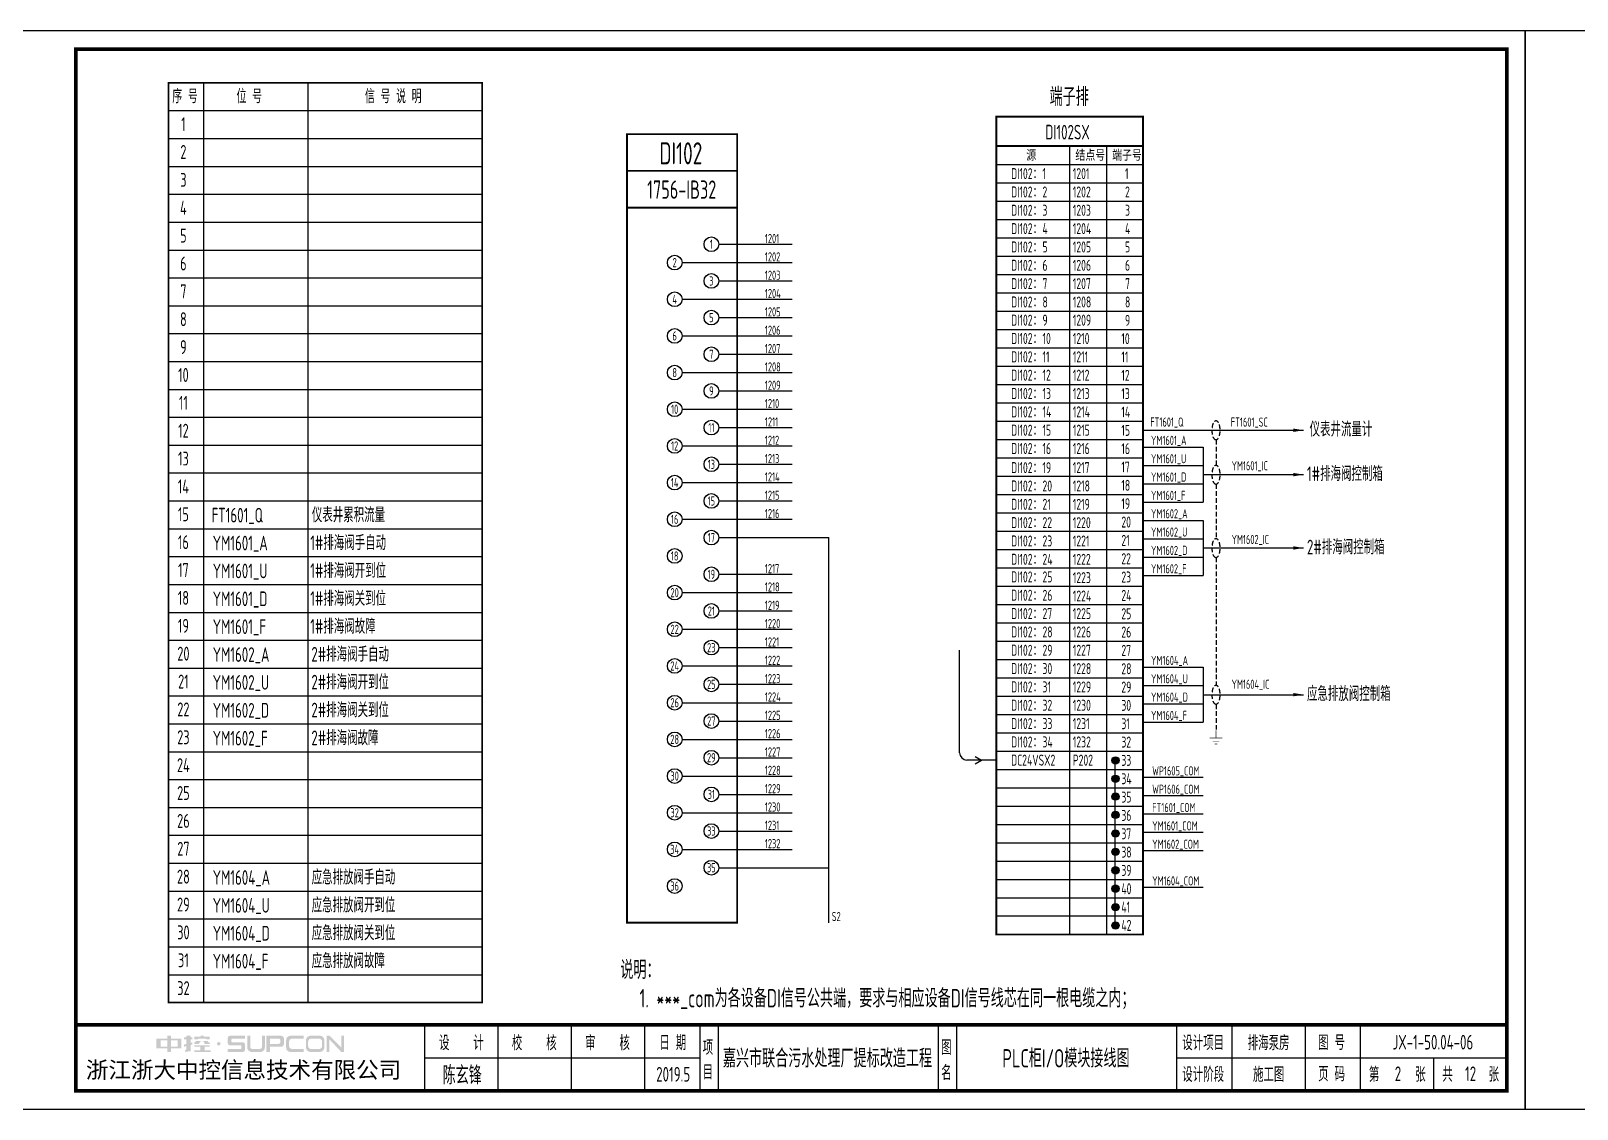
# Model space of a CAD drawing. Header units: millimetres. Extents: x 30557 to 235556, y -116603 to -73383.
# Drawn here: x 175511 to 179725, y -79651 to -76711 of the extents above; entities that cross this region are included whole.
import ezdxf
from ezdxf.enums import TextEntityAlignment as Align

# ---------------------------------------------------------------- set-up
doc = ezdxf.new("R2010")
doc.units = ezdxf.units.MM
doc.linetypes.add('DASHED2', pattern=[0.375, 0.25, -0.125])
doc.layers.add('1', color=3, linetype='Continuous')
doc.layers.add('符号层', color=3, linetype='Continuous')
doc.layers.add('_Drawing', color=7, linetype='Continuous', lineweight=25)
doc.styles.add('supcon', font='sceie.shx', dxfattribs={"width": 0.75, "height": 40, "bigfont": 'sceic.shx'})
doc.styles.add('Title', font='', dxfattribs={"height": 45})
doc.styles.get('Title').set_extended_font_data('SimHei')

# ---------------------------------------------------------------- blocks, each defined once
blk = doc.blocks.new('中控·SUPCON')
at = {"linetype": 'Continuous'}
h = blk.add_hatch(color=2, dxfattribs=at)
h.dxf.hatch_style = 1
h.paths.add_polyline_path([(34, 33), (20, 33), (20, 37), (15, 37), (15, 36), (15, 33), (0, 33), (0, 20), (13, 20), (15, 20), (15, 15), (20, 15), (20, 20), (22, 20), (34, 20)])
h.paths.add_polyline_path([(20, 30), (20, 31), (29, 31), (29, 22), (20, 22)], flags=16)
h.paths.add_polyline_path([(15, 30), (15, 22), (6, 22), (6, 31), (15, 31)], flags=16)
h.paths.add_polyline_path([(47, 32), (49, 32), (49, 35), (47, 35), (47, 37), (41, 37), (41, 35), (38, 35), (38, 32), (41, 32), (41, 25.8), (38, 25), (38, 22), (41, 22.8), (41, 18.3), (39, 17), (39, 15), (47, 16), (47, 24.5), (49, 25), (49, 28), (47, 27.5)])
h.paths.add_polyline_path([(61, 30), (55, 30), (52, 28), (52, 26), (58, 26)])
h.paths.add_polyline_path([(73, 28), (71, 28), (70, 30), (64, 30), (66, 26), (73, 26)])
h.paths.add_polyline_path([(73, 36), (64.6, 36), (64.6, 37), (60.4, 37), (60.4, 36), (52, 36), (52, 32), (56.8, 32), (56.8, 33.1), (68.2, 33.1), (68.2, 32), (73, 32)])
h.paths.add_polyline_path([(66, 22), (73, 22), (73, 24), (52, 24), (52, 22), (60, 22), (60, 17), (52, 17), (52, 15), (74, 15), (74, 17), (66, 17)])
h.paths.add_polyline_path([(82.7, 26.1, 1), (87.6, 26.1, 1)])
h.paths.add_polyline_path([(118, 28), (103.5, 28, -0.414214), (102.5, 29), (102.5, 32, -0.414214), (103.5, 33), (121, 33), (121, 37), (100.5, 37, 0.414214), (97.5, 34), (97.5, 27, 0.414214), (100.5, 24), (115, 24, -0.414214), (116, 23), (116, 20, -0.414214), (115, 19), (97.5, 19), (97.5, 15), (118, 15, 0.414214), (121, 18), (121, 25, 0.414214)])
h.paths.add_polyline_path([(128, 37), (124, 37), (124, 36), (124, 21, 0.414214), (130, 15), (142, 15, 0.414214), (148, 21), (148, 37), (144, 37), (144, 22, -0.414214), (141, 19), (131, 19, -0.414214), (128, 22)])
h.paths.add_polyline_path([(174, 26), (174, 33, 0.414214), (170, 37), (150, 37), (150, 36), (150, 15), (155, 15), (155, 22), (170, 22, 0.414214)])
h.paths.add_polyline_path([(167, 26), (155, 26), (155, 33), (167, 33, -0.414214), (169, 31), (169, 28, -0.414214)], flags=16)
h.paths.add_polyline_path([(201, 19), (185, 19, -0.414214), (181, 23), (181, 29, -0.414214), (185, 33), (201, 33), (201, 37), (183, 37, 0.414214), (177, 31), (177, 21, 0.414214), (183, 15), (201, 15)])
h.paths.add_polyline_path([(229, 21), (229, 31, 0.414214), (223, 37), (210, 37, 0.414214), (204, 31), (204, 21, 0.414214), (210, 15), (223, 15, 0.414214)])
h.paths.add_polyline_path([(207, 23), (207, 29, -0.414214), (211, 33), (222, 33, -0.414214), (226, 29), (226, 23, -0.414214), (222, 19), (211, 19, -0.414214)], flags=16)
h.paths.add_polyline_path([(236, 32.1), (252, 15), (256, 15), (256, 37), (252, 37), (252, 21), (236, 37), (232, 37), (232, 36), (232, 15), (236, 15)])
h = blk.add_hatch(color=2, dxfattribs=at)
h.dxf.hatch_style = 1
h.paths.add_polyline_path([(34, 33), (20, 33), (20, 37), (15, 37), (15, 36), (15, 33), (0, 33), (0, 20), (13, 20), (15, 20), (15, 15), (20, 15), (20, 20), (22, 20), (34, 20)])
h.paths.add_polyline_path([(20, 30), (20, 31), (29, 31), (29, 22), (20, 22)], flags=16)
h.paths.add_polyline_path([(15, 30), (15, 22), (6, 22), (6, 31), (15, 31)], flags=16)
h.paths.add_polyline_path([(47, 32), (49, 32), (49, 35), (47, 35), (47, 37), (41, 37), (41, 35), (38, 35), (38, 32), (41, 32), (41, 25.8), (38, 25), (38, 22), (41, 22.8), (41, 18.3), (39, 17), (39, 15), (47, 16), (47, 24.5), (49, 25), (49, 28), (47, 27.5)])
h.paths.add_polyline_path([(61, 30), (55, 30), (52, 28), (52, 26), (58, 26)])
h.paths.add_polyline_path([(73, 28), (71, 28), (70, 30), (64, 30), (66, 26), (73, 26)])
h.paths.add_polyline_path([(73, 36), (64.6, 36), (64.6, 37), (60.4, 37), (60.4, 36), (52, 36), (52, 32), (56.8, 32), (56.8, 33.1), (68.2, 33.1), (68.2, 32), (73, 32)])
h.paths.add_polyline_path([(66, 22), (73, 22), (73, 24), (52, 24), (52, 22), (60, 22), (60, 17), (52, 17), (52, 15), (74, 15), (74, 17), (66, 17)])
h.paths.add_polyline_path([(82.7, 26.1, 1), (87.6, 26.1, 1)])
h.paths.add_polyline_path([(118, 28), (103.5, 28, -0.414214), (102.5, 29), (102.5, 32, -0.414214), (103.5, 33), (121, 33), (121, 37), (100.5, 37, 0.414214), (97.5, 34), (97.5, 27, 0.414214), (100.5, 24), (115, 24, -0.414214), (116, 23), (116, 20, -0.414214), (115, 19), (97.5, 19), (97.5, 15), (118, 15, 0.414214), (121, 18), (121, 25, 0.414214)])
h.paths.add_polyline_path([(128, 37), (124, 37), (124, 36), (124, 21, 0.414214), (130, 15), (142, 15, 0.414214), (148, 21), (148, 37), (144, 37), (144, 22, -0.414214), (141, 19), (131, 19, -0.414214), (128, 22)])
h.paths.add_polyline_path([(174, 26), (174, 33, 0.414214), (170, 37), (150, 37), (150, 36), (150, 15), (155, 15), (155, 22), (170, 22, 0.414214)])
h.paths.add_polyline_path([(167, 26), (155, 26), (155, 33), (167, 33, -0.414214), (169, 31), (169, 28, -0.414214)], flags=16)
h.paths.add_polyline_path([(201, 19), (185, 19, -0.414214), (181, 23), (181, 29, -0.414214), (185, 33), (201, 33), (201, 37), (183, 37, 0.414214), (177, 31), (177, 21, 0.414214), (183, 15), (201, 15)])
h.paths.add_polyline_path([(229, 21), (229, 31, 0.414214), (223, 37), (210, 37, 0.414214), (204, 31), (204, 21, 0.414214), (210, 15), (223, 15, 0.414214)])
h.paths.add_polyline_path([(207, 23), (207, 29, -0.414214), (211, 33), (222, 33, -0.414214), (226, 29), (226, 23, -0.414214), (222, 19), (211, 19, -0.414214)], flags=16)
h.paths.add_polyline_path([(236, 32.1), (252, 15), (256, 15), (256, 37), (252, 37), (252, 21), (236, 37), (232, 37), (232, 36), (232, 15), (236, 15)])
h = blk.add_hatch(color=2, dxfattribs=at)
h.dxf.hatch_style = 1
h.paths.add_polyline_path([(34, 33), (20, 33), (20, 37), (15, 37), (15, 36), (15, 33), (0, 33), (0, 20), (13, 20), (15, 20), (15, 15), (20, 15), (20, 20), (22, 20), (34, 20)])
h.paths.add_polyline_path([(20, 30), (20, 31), (29, 31), (29, 22), (20, 22)], flags=16)
h.paths.add_polyline_path([(15, 30), (15, 22), (6, 22), (6, 31), (15, 31)], flags=16)
h.paths.add_polyline_path([(47, 32), (49, 32), (49, 35), (47, 35), (47, 37), (41, 37), (41, 35), (38, 35), (38, 32), (41, 32), (41, 25.8), (38, 25), (38, 22), (41, 22.8), (41, 18.3), (39, 17), (39, 15), (47, 16), (47, 24.5), (49, 25), (49, 28), (47, 27.5)])
h.paths.add_polyline_path([(61, 30), (55, 30), (52, 28), (52, 26), (58, 26)])
h.paths.add_polyline_path([(73, 28), (71, 28), (70, 30), (64, 30), (66, 26), (73, 26)])
h.paths.add_polyline_path([(73, 36), (64.6, 36), (64.6, 37), (60.4, 37), (60.4, 36), (52, 36), (52, 32), (56.8, 32), (56.8, 33.1), (68.2, 33.1), (68.2, 32), (73, 32)])
h.paths.add_polyline_path([(66, 22), (73, 22), (73, 24), (52, 24), (52, 22), (60, 22), (60, 17), (52, 17), (52, 15), (74, 15), (74, 17), (66, 17)])
h.paths.add_polyline_path([(82.7, 26.1, 1), (87.6, 26.1, 1)])
h.paths.add_polyline_path([(118, 28), (103.5, 28, -0.414214), (102.5, 29), (102.5, 32, -0.414214), (103.5, 33), (121, 33), (121, 37), (100.5, 37, 0.414214), (97.5, 34), (97.5, 27, 0.414214), (100.5, 24), (115, 24, -0.414214), (116, 23), (116, 20, -0.414214), (115, 19), (97.5, 19), (97.5, 15), (118, 15, 0.414214), (121, 18), (121, 25, 0.414214)])
h.paths.add_polyline_path([(128, 37), (124, 37), (124, 36), (124, 21, 0.414214), (130, 15), (142, 15, 0.414214), (148, 21), (148, 37), (144, 37), (144, 22, -0.414214), (141, 19), (131, 19, -0.414214), (128, 22)])
h.paths.add_polyline_path([(174, 26), (174, 33, 0.414214), (170, 37), (150, 37), (150, 36), (150, 15), (155, 15), (155, 22), (170, 22, 0.414214)])
h.paths.add_polyline_path([(167, 26), (155, 26), (155, 33), (167, 33, -0.414214), (169, 31), (169, 28, -0.414214)], flags=16)
h.paths.add_polyline_path([(201, 19), (185, 19, -0.414214), (181, 23), (181, 29, -0.414214), (185, 33), (201, 33), (201, 37), (183, 37, 0.414214), (177, 31), (177, 21, 0.414214), (183, 15), (201, 15)])
h.paths.add_polyline_path([(229, 21), (229, 31, 0.414214), (223, 37), (210, 37, 0.414214), (204, 31), (204, 21, 0.414214), (210, 15), (223, 15, 0.414214)])
h.paths.add_polyline_path([(207, 23), (207, 29, -0.414214), (211, 33), (222, 33, -0.414214), (226, 29), (226, 23, -0.414214), (222, 19), (211, 19, -0.414214)], flags=16)
h.paths.add_polyline_path([(236, 32.1), (252, 15), (256, 15), (256, 37), (252, 37), (252, 21), (236, 37), (232, 37), (232, 36), (232, 15), (236, 15)])
h = blk.add_hatch(color=2, dxfattribs=at)
h.dxf.hatch_style = 1
h.paths.add_polyline_path([(34, 33), (20, 33), (20, 37), (15, 37), (15, 36), (15, 33), (0, 33), (0, 20), (13, 20), (15, 20), (15, 15), (20, 15), (20, 20), (22, 20), (34, 20)])
h.paths.add_polyline_path([(20, 30), (20, 31), (29, 31), (29, 22), (20, 22)], flags=16)
h.paths.add_polyline_path([(15, 30), (15, 22), (6, 22), (6, 31), (15, 31)], flags=16)
h.paths.add_polyline_path([(47, 32), (49, 32), (49, 35), (47, 35), (47, 37), (41, 37), (41, 35), (38, 35), (38, 32), (41, 32), (41, 25.8), (38, 25), (38, 22), (41, 22.8), (41, 18.3), (39, 17), (39, 15), (47, 16), (47, 24.5), (49, 25), (49, 28), (47, 27.5)])
h.paths.add_polyline_path([(61, 30), (55, 30), (52, 28), (52, 26), (58, 26)])
h.paths.add_polyline_path([(73, 28), (71, 28), (70, 30), (64, 30), (66, 26), (73, 26)])
h.paths.add_polyline_path([(73, 36), (64.6, 36), (64.6, 37), (60.4, 37), (60.4, 36), (52, 36), (52, 32), (56.8, 32), (56.8, 33.1), (68.2, 33.1), (68.2, 32), (73, 32)])
h.paths.add_polyline_path([(66, 22), (73, 22), (73, 24), (52, 24), (52, 22), (60, 22), (60, 17), (52, 17), (52, 15), (74, 15), (74, 17), (66, 17)])
h.paths.add_polyline_path([(82.7, 26.1, 1), (87.6, 26.1, 1)])
h.paths.add_polyline_path([(118, 28), (103.5, 28, -0.414214), (102.5, 29), (102.5, 32, -0.414214), (103.5, 33), (121, 33), (121, 37), (100.5, 37, 0.414214), (97.5, 34), (97.5, 27, 0.414214), (100.5, 24), (115, 24, -0.414214), (116, 23), (116, 20, -0.414214), (115, 19), (97.5, 19), (97.5, 15), (118, 15, 0.414214), (121, 18), (121, 25, 0.414214)])
h.paths.add_polyline_path([(128, 37), (124, 37), (124, 36), (124, 21, 0.414214), (130, 15), (142, 15, 0.414214), (148, 21), (148, 37), (144, 37), (144, 22, -0.414214), (141, 19), (131, 19, -0.414214), (128, 22)])
h.paths.add_polyline_path([(174, 26), (174, 33, 0.414214), (170, 37), (150, 37), (150, 36), (150, 15), (155, 15), (155, 22), (170, 22, 0.414214)])
h.paths.add_polyline_path([(167, 26), (155, 26), (155, 33), (167, 33, -0.414214), (169, 31), (169, 28, -0.414214)], flags=16)
h.paths.add_polyline_path([(201, 19), (185, 19, -0.414214), (181, 23), (181, 29, -0.414214), (185, 33), (201, 33), (201, 37), (183, 37, 0.414214), (177, 31), (177, 21, 0.414214), (183, 15), (201, 15)])
h.paths.add_polyline_path([(229, 21), (229, 31, 0.414214), (223, 37), (210, 37, 0.414214), (204, 31), (204, 21, 0.414214), (210, 15), (223, 15, 0.414214)])
h.paths.add_polyline_path([(207, 23), (207, 29, -0.414214), (211, 33), (222, 33, -0.414214), (226, 29), (226, 23, -0.414214), (222, 19), (211, 19, -0.414214)], flags=16)
h.paths.add_polyline_path([(236, 32.1), (252, 15), (256, 15), (256, 37), (252, 37), (252, 21), (236, 37), (232, 37), (232, 36), (232, 15), (236, 15)])
h = blk.add_hatch(color=2, dxfattribs=at)
h.dxf.hatch_style = 1
h.paths.add_polyline_path([(34, 33), (20, 33), (20, 37), (15, 37), (15, 36), (15, 33), (0, 33), (0, 20), (13, 20), (15, 20), (15, 15), (20, 15), (20, 20), (22, 20), (34, 20)])
h.paths.add_polyline_path([(20, 30), (20, 31), (29, 31), (29, 22), (20, 22)], flags=16)
h.paths.add_polyline_path([(15, 30), (15, 22), (6, 22), (6, 31), (15, 31)], flags=16)
h.paths.add_polyline_path([(47, 32), (49, 32), (49, 35), (47, 35), (47, 37), (41, 37), (41, 35), (38, 35), (38, 32), (41, 32), (41, 25.8), (38, 25), (38, 22), (41, 22.8), (41, 18.3), (39, 17), (39, 15), (47, 16), (47, 24.5), (49, 25), (49, 28), (47, 27.5)])
h.paths.add_polyline_path([(61, 30), (55, 30), (52, 28), (52, 26), (58, 26)])
h.paths.add_polyline_path([(73, 28), (71, 28), (70, 30), (64, 30), (66, 26), (73, 26)])
h.paths.add_polyline_path([(73, 36), (64.6, 36), (64.6, 37), (60.4, 37), (60.4, 36), (52, 36), (52, 32), (56.8, 32), (56.8, 33.1), (68.2, 33.1), (68.2, 32), (73, 32)])
h.paths.add_polyline_path([(66, 22), (73, 22), (73, 24), (52, 24), (52, 22), (60, 22), (60, 17), (52, 17), (52, 15), (74, 15), (74, 17), (66, 17)])
h.paths.add_polyline_path([(82.7, 26.1, 1), (87.6, 26.1, 1)])
h.paths.add_polyline_path([(118, 28), (103.5, 28, -0.414214), (102.5, 29), (102.5, 32, -0.414214), (103.5, 33), (121, 33), (121, 37), (100.5, 37, 0.414214), (97.5, 34), (97.5, 27, 0.414214), (100.5, 24), (115, 24, -0.414214), (116, 23), (116, 20, -0.414214), (115, 19), (97.5, 19), (97.5, 15), (118, 15, 0.414214), (121, 18), (121, 25, 0.414214)])
h.paths.add_polyline_path([(128, 37), (124, 37), (124, 36), (124, 21, 0.414214), (130, 15), (142, 15, 0.414214), (148, 21), (148, 37), (144, 37), (144, 22, -0.414214), (141, 19), (131, 19, -0.414214), (128, 22)])
h.paths.add_polyline_path([(174, 26), (174, 33, 0.414214), (170, 37), (150, 37), (150, 36), (150, 15), (155, 15), (155, 22), (170, 22, 0.414214)])
h.paths.add_polyline_path([(167, 26), (155, 26), (155, 33), (167, 33, -0.414214), (169, 31), (169, 28, -0.414214)], flags=16)
h.paths.add_polyline_path([(201, 19), (185, 19, -0.414214), (181, 23), (181, 29, -0.414214), (185, 33), (201, 33), (201, 37), (183, 37, 0.414214), (177, 31), (177, 21, 0.414214), (183, 15), (201, 15)])
h.paths.add_polyline_path([(229, 21), (229, 31, 0.414214), (223, 37), (210, 37, 0.414214), (204, 31), (204, 21, 0.414214), (210, 15), (223, 15, 0.414214)])
h.paths.add_polyline_path([(207, 23), (207, 29, -0.414214), (211, 33), (222, 33, -0.414214), (226, 29), (226, 23, -0.414214), (222, 19), (211, 19, -0.414214)], flags=16)
h.paths.add_polyline_path([(236, 32.1), (252, 15), (256, 15), (256, 37), (252, 37), (252, 21), (236, 37), (232, 37), (232, 36), (232, 15), (236, 15)])
h = blk.add_hatch(color=2, dxfattribs=at)
h.dxf.hatch_style = 1
h.paths.add_polyline_path([(34, 33), (20, 33), (20, 37), (15, 37), (15, 36), (15, 33), (0, 33), (0, 20), (13, 20), (15, 20), (15, 15), (20, 15), (20, 20), (22, 20), (34, 20)])
h.paths.add_polyline_path([(20, 30), (20, 31), (29, 31), (29, 22), (20, 22)], flags=16)
h.paths.add_polyline_path([(15, 30), (15, 22), (6, 22), (6, 31), (15, 31)], flags=16)
h.paths.add_polyline_path([(47, 32), (49, 32), (49, 35), (47, 35), (47, 37), (41, 37), (41, 35), (38, 35), (38, 32), (41, 32), (41, 25.8), (38, 25), (38, 22), (41, 22.8), (41, 18.3), (39, 17), (39, 15), (47, 16), (47, 24.5), (49, 25), (49, 28), (47, 27.5)])
h.paths.add_polyline_path([(61, 30), (55, 30), (52, 28), (52, 26), (58, 26)])
h.paths.add_polyline_path([(73, 28), (71, 28), (70, 30), (64, 30), (66, 26), (73, 26)])
h.paths.add_polyline_path([(73, 36), (64.6, 36), (64.6, 37), (60.4, 37), (60.4, 36), (52, 36), (52, 32), (56.8, 32), (56.8, 33.1), (68.2, 33.1), (68.2, 32), (73, 32)])
h.paths.add_polyline_path([(66, 22), (73, 22), (73, 24), (52, 24), (52, 22), (60, 22), (60, 17), (52, 17), (52, 15), (74, 15), (74, 17), (66, 17)])
h.paths.add_polyline_path([(82.7, 26.1, 1), (87.6, 26.1, 1)])
h.paths.add_polyline_path([(118, 28), (103.5, 28, -0.414214), (102.5, 29), (102.5, 32, -0.414214), (103.5, 33), (121, 33), (121, 37), (100.5, 37, 0.414214), (97.5, 34), (97.5, 27, 0.414214), (100.5, 24), (115, 24, -0.414214), (116, 23), (116, 20, -0.414214), (115, 19), (97.5, 19), (97.5, 15), (118, 15, 0.414214), (121, 18), (121, 25, 0.414214)])
h.paths.add_polyline_path([(128, 37), (124, 37), (124, 36), (124, 21, 0.414214), (130, 15), (142, 15, 0.414214), (148, 21), (148, 37), (144, 37), (144, 22, -0.414214), (141, 19), (131, 19, -0.414214), (128, 22)])
h.paths.add_polyline_path([(174, 26), (174, 33, 0.414214), (170, 37), (150, 37), (150, 36), (150, 15), (155, 15), (155, 22), (170, 22, 0.414214)])
h.paths.add_polyline_path([(167, 26), (155, 26), (155, 33), (167, 33, -0.414214), (169, 31), (169, 28, -0.414214)], flags=16)
h.paths.add_polyline_path([(201, 19), (185, 19, -0.414214), (181, 23), (181, 29, -0.414214), (185, 33), (201, 33), (201, 37), (183, 37, 0.414214), (177, 31), (177, 21, 0.414214), (183, 15), (201, 15)])
h.paths.add_polyline_path([(229, 21), (229, 31, 0.414214), (223, 37), (210, 37, 0.414214), (204, 31), (204, 21, 0.414214), (210, 15), (223, 15, 0.414214)])
h.paths.add_polyline_path([(207, 23), (207, 29, -0.414214), (211, 33), (222, 33, -0.414214), (226, 29), (226, 23, -0.414214), (222, 19), (211, 19, -0.414214)], flags=16)
h.paths.add_polyline_path([(236, 32.1), (252, 15), (256, 15), (256, 37), (252, 37), (252, 21), (236, 37), (232, 37), (232, 36), (232, 15), (236, 15)])
blk = doc.blocks.new('supcon图框')
at = {"linetype": 'Continuous'}
for p, q in [((6145.7, 4361.7), (1987.7, 4361.7)), ((1987.7, 4361.7), (1987.7, 1421.7)), ((6145.7, 1421.7), (6145.7, 4361.7)), ((1987.7, 1421.7), (6145.7, 1421.7))]:
    blk.add_line(p, q, dxfattribs=at)
for p, q in [((3145.7, 1651.7), (3145.7, 1471.7)), ((3345.7, 1651.7), (3345.7, 1471.7)), ((3545.7, 1651.7), (3545.7, 1471.7)), ((3745.7, 1651.7), (3745.7, 1471.7)), ((3895.7, 1651.7), (3895.7, 1471.7)), ((3945.7, 1651.7), (3945.7, 1471.7)), ((4545.7, 1651.7), (4545.7, 1471.7)), ((4595.7, 1651.7), (4595.7, 1471.7)), ((5195.7, 1651.7), (5195.7, 1471.7)), ((5345.7, 1651.7), (5345.7, 1471.7)), ((5545.7, 1651.7), (5545.7, 1471.7)), ((5695.7, 1651.7), (5695.7, 1471.7)), ((3145.7, 1561.7), (3895.7, 1561.7)), ((5195.7, 1561.7), (6095.7, 1561.7)), ((5895.7, 1561.7), (5895.7, 1471.7))]:
    blk.add_line(p, q)
at = {"linetype": 'Continuous', "const_width": 10}
blk.add_lwpolyline([(2195.7, 4311.7), (6095.7, 4311.7), (6095.7, 1471.7), (2195.7, 1471.7)], close=True, dxfattribs=at)
blk.add_lwpolyline([(2195.7, 1651.7), (6095.7, 1651.7)], dxfattribs=at)
at = {"linetype": 'Continuous', "xscale": 2, "yscale": 2, "zscale": 2}
blk.add_blockref('中控·SUPCON', (2414.6, 1547.7), dxfattribs=at)
at = {"style": 'supcon', "width": 0.75}
for s, p in [('设    计', (3246.2, 1604.2)), ('校    核', (3444.8, 1604.2)), ('审    核', (3644.5, 1604.2)), ('日 期', (3822.5, 1604.2)), ('项', (3918.2, 1590.7)), ('图', (4568.2, 1590.7)), ('设计项目', (5268, 1604.2)), ('图 号', (5618, 1604.2)), ('目', (3918.2, 1522.9)), ('名', (4568.2, 1522.9)), ('设计阶段', (5268, 1518.1)), ('施工图', (5446.5, 1518.1)), ('页 码', (5618, 1518.1)), ('第      张', (5797, 1518.1)), ('共      张', (5997, 1518.1))]:
    blk.add_text(s, height=40, dxfattribs=at).set_placement(p, align=Align.MIDDLE)
at = {"style": 'Title'}
blk.add_text('浙江浙大中控信息技术有限公司', height=45, dxfattribs=at).set_placement((2222.8, 1506.2))
blk = doc.blocks.new('DI端子_42')
at = {"lineweight": -3}
h = blk.add_hatch(color=256, dxfattribs=at)
h.dxf.hatch_style = 1
h.paths.add_polyline_path([(10680.5, 453.6, 1), (10660.5, 453.6, 1)])
h = blk.add_hatch(color=256, dxfattribs=at)
h.dxf.hatch_style = 1
h.paths.add_polyline_path([(10680.5, 403.6, 1), (10660.5, 403.6, 1)])
h = blk.add_hatch(color=256, dxfattribs=at)
h.dxf.hatch_style = 1
h.paths.add_polyline_path([(10680.5, 354.9, 1), (10660.5, 354.9, 1)])
h = blk.add_hatch(color=256, dxfattribs=at)
h.dxf.hatch_style = 1
h.paths.add_polyline_path([(10680.5, 304.9, 1), (10660.5, 304.9, 1)])
h = blk.add_hatch(color=256, dxfattribs=at)
h.dxf.hatch_style = 1
h.paths.add_polyline_path([(10680.5, 254.2, 1), (10660.5, 254.2, 1)])
h = blk.add_hatch(color=256, dxfattribs=at)
h.dxf.hatch_style = 1
h.paths.add_polyline_path([(10680.5, 204.2, 1), (10660.5, 204.2, 1)])
h = blk.add_hatch(color=256, dxfattribs=at)
h.dxf.hatch_style = 1
h.paths.add_polyline_path([(10680.5, 153.8, 1), (10660.5, 153.8, 1)])
h = blk.add_hatch(color=256, dxfattribs=at)
h.dxf.hatch_style = 1
h.paths.add_polyline_path([(10680.5, 103.8, 1), (10660.5, 103.8, 1)])
h = blk.add_hatch(color=256, dxfattribs=at)
h.dxf.hatch_style = 1
h.paths.add_polyline_path([(10680.5, 53.5, 1), (10660.5, 53.5, 1)])
h = blk.add_hatch(color=256, dxfattribs=at)
h.dxf.hatch_style = 1
h.paths.add_polyline_path([(10680.5, 3.5, 1), (10660.5, 3.5, 1)])
for p, q in [((10345.5, 2208.8), (10345.5, 78.8)), ((10745.5, 2208.8), (10345.5, 2208.8)), ((10745.5, 78.8), (10745.5, 2208.8)), ((10545.5, 2128.8), (10545.5, 78.8)), ((10645.5, 2128.8), (10645.5, 78.8)), ((10345.5, 2078.8), (10745.5, 2078.8)), ((10345.5, 2028.8), (10745.5, 2028.8)), ((10345.5, 1978.8), (10745.5, 1978.8)), ((10345.5, 1928.8), (10745.5, 1928.8)), ((10345.5, 1878.8), (10745.5, 1878.8)), ((10345.5, 1828.8), (10745.5, 1828.8)), ((10345.5, 1778.8), (10745.5, 1778.8)), ((10345.5, 1728.8), (10745.5, 1728.8)), ((10345.5, 1678.8), (10745.5, 1678.8)), ((10345.5, 1628.8), (10745.5, 1628.8)), ((10345.5, 1578.8), (10745.5, 1578.8)), ((10345.5, 1528.8), (10745.5, 1528.8)), ((10345.5, 1478.8), (10745.5, 1478.8)), ((10345.5, 1428.8), (10745.5, 1428.8)), ((10345.5, 1378.8), (10745.5, 1378.8)), ((10345.5, 1328.8), (10745.5, 1328.8)), ((10345.5, 1278.8), (10745.5, 1278.8)), ((10345.5, 1228.8), (10745.5, 1228.8)), ((10345.5, 1178.8), (10745.5, 1178.8)), ((10345.5, 1128.8), (10745.5, 1128.8)), ((10345.5, 1078.8), (10745.5, 1078.8)), ((10345.5, 1028.8), (10745.5, 1028.8)), ((10345.5, 978.8), (10745.5, 978.8)), ((10345.5, 928.8), (10745.5, 928.8)), ((10345.5, 878.8), (10745.5, 878.8)), ((10345.5, 828.8), (10745.5, 828.8)), ((10345.5, 778.8), (10745.5, 778.8)), ((10345.5, 728.8), (10745.5, 728.8)), ((10345.5, 678.8), (10745.5, 678.8)), ((10345.5, 628.8), (10745.5, 628.8)), ((10345.5, 578.8), (10745.5, 578.8)), ((10345.5, 528.8), (10745.5, 528.8)), ((10345.5, 478.8), (10745.5, 478.8)), ((10345.5, 428.8), (10745.5, 428.8)), ((10345.5, 378.8), (10745.5, 378.8)), ((10345.5, 328.8), (10745.5, 328.8)), ((10345.5, 278.8), (10745.5, 278.8)), ((10345.5, 228.8), (10745.5, 228.8)), ((10345.5, 178.8), (10745.5, 178.8)), ((10345.5, 128.8), (10745.5, 128.8))]:
    blk.add_line(p, q, dxfattribs=at)
for p, q in [((10345.5, 2208.8), (10745.5, 2208.8)), ((10345.5, -21.2), (10345.5, 2208.8)), ((10745.5, 2208.8), (10745.5, -21.2)), ((10670, 2.9), (10670, 454.3)), ((10345.5, 78.8), (10745.5, 78.8)), ((10345.5, 28.8), (10345.5, 78.8)), ((10545.5, 78.8), (10545.5, -21.2)), ((10645.5, 78.8), (10645.5, -21.2)), ((10745.5, 78.8), (10745.5, 28.8)), ((10745.5, 28.8), (10345.5, 28.8)), ((10345.5, -21.2), (10345.5, 28.8)), ((10745.5, 28.8), (10745.5, -21.2)), ((10745.5, -21.2), (10345.5, -21.2)), ((10745.5, -21.2), (10345.5, -21.2))]:
    blk.add_line(p, q)
at = {"const_width": 5}
blk.add_lwpolyline([(10345.5, 2208.8), (10745.5, 2208.8), (10745.5, -21.2), (10345.5, -21.2), (10345.5, 2208.8)], dxfattribs=at)
at = {"lineweight": -3, "const_width": 5}
blk.add_lwpolyline([(10345.5, 2128.8), (10745.5, 2128.8)], dxfattribs=at)
at = {"lineweight": -3}
for centre in [(10670.5, 453.6), (10670.5, 403.6), (10670.5, 354.9), (10670.5, 304.9), (10670.5, 254.2), (10670.5, 204.2), (10670.5, 153.8), (10670.5, 103.8), (10670.5, 53.5), (10670.5, 3.5)]:
    blk.add_circle(centre, 10, dxfattribs=at)
at = {"color": 7, "style": 'supcon', "width": 0.75}
for s, p in [('源', (10427.3, 2088.6)), ('结点号', (10561.2, 2088.6)), ('端子号', (10661.2, 2088.6)), ('1', (10696.4, 2038.6)), ('2', (10696.4, 1988.6)), ('3', (10696.4, 1938.6)), ('4', (10696.4, 1888.6)), ('5', (10696.4, 1838.6)), ('6', (10696.4, 1788.6)), ('7', (10696.4, 1738.6)), ('8', (10696.4, 1688.6)), ('9', (10696.4, 1638.6)), ('10', (10686.4, 1588.6)), ('11', (10686.4, 1538.6)), ('12', (10686.4, 1488.6)), ('13', (10686.4, 1438.6)), ('14', (10686.4, 1388.6)), ('15', (10686.4, 1338.6)), ('16', (10686.4, 1288.6)), ('17', (10686.4, 1238.6)), ('18', (10686.4, 1188.6)), ('19', (10686.4, 1138.6)), ('20', (10686.4, 1088.6)), ('21', (10686.4, 1038.6)), ('22', (10686.4, 988.6)), ('23', (10686.4, 938.6)), ('24', (10686.4, 888.6)), ('25', (10686.4, 838.6)), ('26', (10686.4, 788.6)), ('27', (10686.4, 738.6)), ('28', (10686.4, 688.6)), ('29', (10686.4, 638.6)), ('30', (10686.4, 588.6)), ('31', (10686.4, 538.6)), ('32', (10686.4, 488.6)), ('33', (10686.4, 438.6)), ('34', (10686.4, 388.6)), ('35', (10686.4, 338.6)), ('36', (10686.4, 288.6)), ('37', (10686.4, 238.6)), ('38', (10686.4, 188.6)), ('39', (10686.4, 138.6)), ('40', (10686.4, 88.6)), ('41', (10686.4, 38.6)), ('42', (10686.4, -11.2))]:
    blk.add_text(s, height=30, dxfattribs=at).set_placement(p)
blk = doc.blocks.new('1756-IB32')
at = {"linetype": 'Continuous'}
for p, q in [((13409.3, 32239.5), (13609.3, 32239.5)), ((13309.3, 32189.5), (13609.3, 32189.5)), ((13409.3, 32139.5), (13609.3, 32139.5)), ((13309.3, 32089.5), (13609.3, 32089.5)), ((13409.3, 32039.5), (13609.3, 32039.5)), ((13309.3, 31989.5), (13609.3, 31989.5)), ((13409.3, 31939.5), (13609.3, 31939.5)), ((13309.3, 31889.5), (13609.3, 31889.5)), ((13409.3, 31839.5), (13609.3, 31839.5)), ((13309.3, 31789.5), (13609.3, 31789.5)), ((13409.3, 31739.5), (13609.3, 31739.5)), ((13309.3, 31689.5), (13609.3, 31689.5)), ((13409.3, 31639.5), (13609.3, 31639.5)), ((13309.3, 31589.5), (13609.3, 31589.5)), ((13409.3, 31539.5), (13609.3, 31539.5)), ((13309.3, 31489.5), (13609.3, 31489.5)), ((13409.3, 31339.5), (13609.3, 31339.5)), ((13309.3, 31289.5), (13609.3, 31289.5)), ((13409.3, 31239.5), (13609.3, 31239.5)), ((13309.3, 31189.5), (13609.3, 31189.5)), ((13409.3, 31139.5), (13609.3, 31139.5)), ((13309.3, 31089.5), (13609.3, 31089.5)), ((13409.3, 31039.5), (13609.3, 31039.5)), ((13309.3, 30989.5), (13609.3, 30989.5)), ((13409.3, 30939.5), (13609.3, 30939.5)), ((13309.3, 30889.5), (13609.3, 30889.5)), ((13409.3, 30839.5), (13609.3, 30839.5)), ((13309.3, 30789.5), (13609.3, 30789.5)), ((13409.3, 30739.5), (13609.3, 30739.5)), ((13309.3, 30689.5), (13609.3, 30689.5)), ((13409.3, 30639.5), (13609.3, 30639.5)), ((13309.3, 30589.5), (13609.3, 30589.5))]:
    blk.add_line(p, q, dxfattribs=at)
at = {"color": 5, "linetype": 'Continuous'}
for p, q in [((13409.3, 31439.5), (13709.3, 31439.5)), ((13709.3, 30389.5), (13709.3, 31439.5)), ((13409.3, 30539.5), (13709.3, 30539.5))]:
    blk.add_line(p, q, dxfattribs=at)
at = {"linetype": 'Continuous', "const_width": 5}
blk.add_lwpolyline([(13159.3, 32539.5), (13459.3, 32539.5), (13459.3, 30389.5), (13159.3, 30389.5)], close=True, dxfattribs=at)
for points in [[(13159.3, 32439.5), (13459.3, 32439.5)], [(13159.3, 32339.5), (13459.3, 32339.5)]]:
    blk.add_lwpolyline(points, dxfattribs=at)
at = {"lineweight": -3}
for centre in [(13389.3, 32239.5), (13289.3, 32189.5), (13389.3, 32139.5), (13289.3, 32089.5), (13389.3, 32039.5), (13289.3, 31989.5), (13389.3, 31939.5), (13289.3, 31889.5), (13389.3, 31839.5), (13289.3, 31789.5), (13389.3, 31739.5), (13289.3, 31689.5), (13389.3, 31639.5), (13289.3, 31589.5), (13389.3, 31539.5), (13289.3, 31489.5), (13389.3, 31439.5), (13289.3, 31389.5), (13389.3, 31339.5), (13289.3, 31289.5), (13389.3, 31239.5), (13289.3, 31189.5), (13389.3, 31139.5), (13289.3, 31089.5), (13389.3, 31039.5), (13289.3, 30989.5), (13389.3, 30939.5), (13289.3, 30889.5), (13389.3, 30839.5), (13289.3, 30789.5), (13389.3, 30739.5), (13289.3, 30689.5), (13389.3, 30639.5), (13289.3, 30589.5), (13389.3, 30539.5), (13289.3, 30489.5)]:
    blk.add_circle(centre, 20, dxfattribs=at)
at = {"color": 7, "style": 'supcon', "width": 0.75}
blk.add_text('1756-IB32', height=50, dxfattribs=at).set_placement((13308.4, 32388.6), align=Align.MIDDLE)
at = {"style": 'supcon', "width": 0.75}
for s, p in [('1', (13389.1, 32239.5)), ('2', (13289.1, 32189.5)), ('3', (13389.1, 32139.5)), ('4', (13289.1, 32089.5)), ('5', (13389.1, 32039.5)), ('6', (13289.1, 31989.5)), ('7', (13389.1, 31939.5)), ('8', (13289.1, 31889.5)), ('9', (13389.1, 31839.5)), ('10', (13289.1, 31789.5)), ('11', (13389.1, 31739.5)), ('12', (13289.1, 31689.5)), ('13', (13389.1, 31639.5)), ('14', (13289.1, 31589.5)), ('15', (13389.1, 31539.5)), ('16', (13289.1, 31489.5)), ('17', (13389.1, 31439.5)), ('18', (13289.1, 31389.5)), ('19', (13389.1, 31339.5)), ('20', (13289.1, 31289.5)), ('21', (13389.1, 31239.5)), ('22', (13289.1, 31189.5)), ('23', (13389.1, 31139.5)), ('24', (13289.1, 31089.5)), ('25', (13389.1, 31039.5)), ('26', (13289.1, 30989.5)), ('27', (13389.1, 30939.5)), ('28', (13289.1, 30889.5)), ('29', (13389.1, 30839.5)), ('30', (13289.1, 30789.5)), ('31', (13389.1, 30739.5)), ('32', (13289.1, 30689.5)), ('33', (13389.1, 30639.5)), ('34', (13289.1, 30589.5)), ('35', (13389.1, 30539.5)), ('36', (13289.1, 30489.5))]:
    blk.add_text(s, height=25, dxfattribs=at).set_placement(p, align=Align.MIDDLE)

msp = doc.modelspace()

# ---------------------------------------------------------------- linework, layer by layer
at = {"lineweight": -3}
for p, q in [((175980.6, -76852.3), (175980.6, -77612.3)), ((176265.6, -76852.3), (176265.6, -77612.3)), ((175885.6, -76928.3), (176740.6, -76928.3)), ((175885.6, -77004.3), (176740.6, -77004.3)), ((175885.6, -77080.3), (176740.6, -77080.3)), ((175885.6, -77156.3), (176740.6, -77156.3)), ((175885.6, -77232.3), (176740.6, -77232.3)), ((175885.6, -77308.3), (176740.6, -77308.3)), ((175885.6, -77384.3), (176740.6, -77384.3)), ((175885.6, -77460.3), (176740.6, -77460.3)), ((175885.6, -77536.3), (176740.6, -77536.3)), ((175885.6, -77612.3), (176740.6, -77612.3)), ((175980.6, -77612.3), (175980.6, -79360.3)), ((176265.6, -77612.3), (176265.6, -79360.3)), ((175885.6, -77688.3), (176740.6, -77688.3)), ((175885.6, -77764.3), (176740.6, -77764.3)), ((175885.6, -77840.3), (176740.6, -77840.3)), ((175885.6, -77916.3), (176740.6, -77916.3)), ((175885.6, -77992.3), (176740.6, -77992.3)), ((175885.6, -78068.3), (176740.6, -78068.3)), ((175885.6, -78144.3), (176740.6, -78144.3)), ((175885.6, -78220.3), (176740.6, -78220.3)), ((175885.6, -78296.3), (176740.6, -78296.3)), ((175885.6, -78372.3), (176740.6, -78372.3)), ((175885.6, -78448.3), (176740.6, -78448.3)), ((175885.6, -78524.3), (176740.6, -78524.3)), ((175885.6, -78600.3), (176740.6, -78600.3)), ((175885.6, -78676.3), (176740.6, -78676.3)), ((175885.6, -78752.3), (176740.6, -78752.3)), ((175885.6, -78828.3), (176740.6, -78828.3)), ((175885.6, -78904.3), (176740.6, -78904.3)), ((175885.6, -78980.3), (176740.6, -78980.3)), ((175885.6, -79056.3), (176740.6, -79056.3)), ((175885.6, -79132.3), (176740.6, -79132.3)), ((175885.6, -79208.3), (176740.6, -79208.3)), ((175885.6, -79284.3), (176740.6, -79284.3)), ((175885.6, -79360.3), (176740.6, -79360.3))]:
    msp.add_line(p, q, dxfattribs=at)
for p, q in [((178541.7, -77799.8), (178705.9, -77799.8)), ((178705.9, -77799.8), (178979.5, -77799.8)), ((178541.7, -77845.8), (178705.9, -77845.8)), ((178705.9, -77845.8), (178705.9, -77995.8)), ((178541.7, -77895.8), (178705.9, -77895.8)), ((178541.7, -77945.8), (178705.9, -77945.8)), ((178705.9, -77920.8), (178979.5, -77920.8)), ((178541.7, -77995.8), (178705.9, -77995.8)), ((178541.7, -78045.8), (178705.9, -78045.8)), ((178705.9, -78045.8), (178705.9, -78195.8)), ((178541.7, -78095.8), (178705.9, -78095.8)), ((178705.9, -78120.8), (178979.5, -78120.8)), ((178541.7, -78145.8), (178705.9, -78145.8)), ((178541.7, -78195.8), (178705.9, -78195.8)), ((178541.7, -78445.8), (178705.9, -78445.8)), ((178705.9, -78445.8), (178705.9, -78595.8)), ((178541.7, -78495.8), (178705.9, -78495.8)), ((178541.7, -78545.8), (178705.9, -78545.8)), ((178705.9, -78520.8), (178979.5, -78520.8)), ((178541.7, -78595.8), (178705.9, -78595.8)), ((178541.7, -78745.8), (178705.9, -78745.8)), ((178541.7, -78795.8), (178705.9, -78795.8)), ((178541.7, -78845.8), (178705.9, -78845.8)), ((178541.7, -78895.8), (178705.9, -78895.8)), ((178541.7, -78945.8), (178705.9, -78945.8)), ((178541.7, -79045.8), (178705.9, -79045.8))]:
    msp.add_line(p, q)
at = {"color": 0, "linetype": 'DASHED2', "ltscale": 50}
for p, q in [((178740.6, -77826.4), (178740.6, -77894.5)), ((178740.6, -77947.4), (178740.6, -78094.5)), ((178740.6, -78147.4), (178740.6, -78494.5)), ((178740.6, -78547.4), (178740.6, -78617.9))]:
    msp.add_line(p, q, dxfattribs=at)
at = {"color": 37, "linetype": 'Continuous'}
for p, q in [((178041.7, -78679.1), (178041.7, -78399.1)), ((178141.7, -78699.1), (178061.7, -78699.1)), ((178084.4, -78689.1), (178101.7, -78699.1)), ((178084.4, -78709.1), (178101.7, -78699.1))]:
    msp.add_line(p, q, dxfattribs=at)
at = {"lineweight": -3, "const_width": 4.75}
msp.add_lwpolyline([(175885.6, -76852.3), (175885.6, -79360.3), (176740.6, -79360.3), (176740.6, -76852.3)], close=True, dxfattribs=at)
for points in [[(178979.5, -77799.8, 0, 9, 0), (178951.8, -77799.8, 9, 9, 0)], [(178979.5, -77920.8, 0, 9, 0), (178951.8, -77920.8, 9, 9, 0)], [(178979.5, -78120.8, 0, 9, 0), (178951.8, -78120.8, 9, 9, 0)], [(178979.5, -78520.8, 0, 9, 0), (178951.8, -78520.8, 9, 9, 0)]]:
    msp.add_lwpolyline(points, format="xyseb")
at = {"color": 37, "linetype": 'Continuous'}
msp.add_arc((178061.7, -78679.1), 20, 180, 270, dxfattribs=at)
at = {"color": 0, "linetype": 'DASHED2', "ltscale": 50}
for centre in [(178740.6, -77799.9), (178740.6, -77921), (178740.6, -78121), (178740.6, -78521)]:
    msp.add_ellipse(centre, major_axis=(0, -26.4), ratio=0.394838, dxfattribs=at)
at = {"layer": '1', "color": 0, "const_width": 1.62}
for points in [[(178740.6, -78617.9), (178740.6, -78639)], [(178723.6, -78639), (178757.6, -78639)], [(178731.6, -78648.5), (178750.1, -78648.5)], [(178737.3, -78655.5), (178744.4, -78655.5)]]:
    msp.add_lwpolyline(points, dxfattribs=at)

# ---------------------------------------------------------------- block references
for name, p in [('supcon图框', (173437.6, -81072.6)), ('supcon图框', (177595.6, -81072.6)), ('DI端子_42', (167796.2, -79153.6))]:
    msp.add_blockref(name, p)
at = {"color": 1}
msp.add_blockref('1756-IB32', (163976, -109532.1), dxfattribs=at)

# ---------------------------------------------------------------- texts
at = {"style": 'supcon', "width": 0.75}
for s, p in [('序 号', (175930.7, -76908)), ('位 号', (176105.8, -76908)), ('信 号 说 明', (176498.1, -76908)), ('1', (175926.2, -76984)), ('2', (175926.2, -77060)), ('3', (175926.2, -77136)), ('4', (175926.2, -77212)), ('5', (175926.2, -77288)), ('6', (175926.2, -77364)), ('7', (175926.2, -77440)), ('8', (175926.2, -77516)), ('9', (175926.2, -77592)), ('10', (175926.2, -77668)), ('11', (175926.2, -77744)), ('12', (175926.2, -77820)), ('13', (175926.2, -77896)), ('14', (175926.2, -77972)), ('15', (175926.2, -78048)), ('16', (175926.2, -78124)), ('17', (175926.2, -78200)), ('18', (175926.2, -78276)), ('19', (175926.2, -78352)), ('20', (175926.2, -78428)), ('21', (175926.2, -78504)), ('22', (175926.2, -78580)), ('23', (175926.2, -78656)), ('24', (175926.2, -78732)), ('25', (175926.2, -78808)), ('26', (175926.2, -78884)), ('27', (175926.2, -78960)), ('28', (175926.2, -79036)), ('29', (175926.2, -79112)), ('30', (175926.2, -79188)), ('31', (175926.2, -79264)), ('32', (175926.2, -79340))]:
    msp.add_text(s, height=38, dxfattribs=at).set_placement(p, align=Align.CENTER)
at = {"color": 3, "style": 'supcon', "width": 0.75}
for s, height, p in [('DI102', 60, (177282, -77044.6)), ('排海泵房', 40, (178884, -79468.3)), ('陈玄锋', 50, (176686.1, -79555.9)), ('2019.5', 40, (177261.1, -79555.9)), ('2', 40, (179236.6, -79554.5)), ('12', 40, (179434.6, -79554.5))]:
    msp.add_text(s, height=height, dxfattribs=at).set_placement(p, align=Align.MIDDLE)
for s, p in [('DI102：1', (178182.1, -77115)), ('DI102：2', (178182.1, -77165)), ('DI102：3', (178182.1, -77215)), ('DI102：4', (178182.1, -77265)), ('DI102：5', (178182.1, -77315)), ('DI102：6', (178182.1, -77365)), ('DI102：7', (178182.1, -77415)), ('DI102：8', (178182.1, -77465)), ('DI102：9', (178182.1, -77514.6)), ('DI102：10', (178182.1, -77564.6)), ('DI102：11', (178182.1, -77614.6)), ('DI102：12', (178182.1, -77664.6)), ('DI102：13', (178182.1, -77714.6)), ('DI102：14', (178182.1, -77764.6)), ('DI102：15', (178182.1, -77814.6)), ('DI102：16', (178182.1, -77864.6)), ('DI102：19', (178182.1, -77916.7)), ('DI102：20', (178182.1, -77966.7)), ('DI102：21', (178182.1, -78016.7)), ('DI102：22', (178182.1, -78066.7)), ('DI102：23', (178182.1, -78116.7)), ('DI102：24', (178182.1, -78166.7)), ('DI102：25', (178182.1, -78214.7)), ('DI102：26', (178182.1, -78264.7)), ('DI102：27', (178182.1, -78314.7)), ('DI102：28', (178182.1, -78364.7)), ('DI102：29', (178182.1, -78414.7)), ('DI102：30', (178182.1, -78464.7)), ('DI102：31', (178182.1, -78514.7)), ('DI102：32', (178182.1, -78564.7)), ('DI102：33', (178182.1, -78614.7)), ('DI102：34', (178182.1, -78664.7))]:
    msp.add_text(s, height=30, dxfattribs=at).set_placement(p)
at = {"linetype": 'Continuous', "style": 'supcon', "width": 0.75}
for s, height, p in [('FT1601_Q', 25, (178561.5, -77789.9)), ('FT1601_SC', 25, (178781, -77790)), ('仪表井流量计', 40, (178995.7, -77817)), ('YM1601_A', 25, (178563.5, -77839.9)), ('YM1601_U', 25, (178563.5, -77889.9)), ('YM1601_D', 25, (178563.5, -77939.9)), ('YM1601_IC', 25, (178783, -77909.1)), ('1#排海阀控制箱', 40, (178988.6, -77938.3)), ('YM1601_F', 25, (178563.5, -77989.9)), ('FT1601_Q', 40, (176002.9, -78051.4)), ('仪表井累积流量', 40, (176276.3, -78050.6)), ('YM1602_A', 25, (178563.5, -78039.9)), ('YM1601_A', 40, (176006.1, -78127.4)), ('1#排海阀手自动', 40, (176271.8, -78126.6)), ('YM1602_U', 25, (178563.5, -78089.9)), ('YM1602_IC', 25, (178783, -78110.1)), ('YM1602_D', 25, (178563.5, -78139.9)), ('2#排海阀控制箱', 40, (178988.6, -78138.3)), ('YM1601_U', 40, (176006.1, -78203.4)), ('1#排海阀开到位', 40, (176271.8, -78202.6)), ('YM1602_F', 25, (178563.5, -78189.9)), ('YM1601_D', 40, (176006.1, -78279.4)), ('1#排海阀关到位', 40, (176271.8, -78278.6)), ('YM1601_F', 40, (176006.1, -78355.4)), ('1#排海阀故障', 40, (176271.8, -78354.6)), ('YM1602_A', 40, (176006.1, -78431.4)), ('2#排海阀手自动', 40, (176275, -78430.6)), ('YM1604_A', 25, (178563.5, -78439.9)), ('YM1602_U', 40, (176006.1, -78507.4)), ('2#排海阀开到位', 40, (176275, -78506.6)), ('YM1604_U', 25, (178563.5, -78489.9)), ('YM1604_IC', 25, (178783, -78504.9)), ('应急排放阀控制箱', 40, (178988.6, -78538.3)), ('YM1602_D', 40, (176006.1, -78583.4)), ('2#排海阀关到位', 40, (176275, -78582.6)), ('YM1604_D', 25, (178563.5, -78539.9)), ('YM1604_F', 25, (178563.5, -78589.9)), ('YM1602_F', 40, (176006.1, -78659.4)), ('2#排海阀故障', 40, (176275, -78658.6)), ('YM1604_A', 40, (176006.1, -79039.4)), ('应急排放阀手自动', 40, (176275.8, -79038.6)), ('YM1604_U', 40, (176006.1, -79115.4)), ('应急排放阀开到位', 40, (176275.8, -79114.6)), ('YM1604_D', 40, (176006.1, -79191.4)), ('应急排放阀关到位', 40, (176275.8, -79190.6)), ('应急排放阀故障', 40, (176275.8, -79266.6)), ('YM1604_F', 40, (176006.1, -79267.4))]:
    msp.add_text(s, height=height, dxfattribs=at).set_placement(p)
at = {"color": 7, "style": 'supcon', "width": 0.75}
msp.add_text('DC24VSX2', height=30, dxfattribs=at).set_placement((178182.1, -78714.3))
at = {"insert": (178566.7, -78716), "char_height": 25, "attachment_point": 1, "line_spacing_factor": 1.2, "style": 'supcon'}
msp.add_mtext('WP1605_COM\\PWP1606_COM\\PFT1601_COM\\PYM1601_COM\\PYM1602_COM\\P \\PYM1604_COM', dxfattribs=at)
at = {"layer": '1', "style": 'supcon', "width": 0.75}
msp.add_text('DI102SX', height=40, dxfattribs=at).set_placement((178336, -77006.9), align=Align.CENTER)
at = {"layer": '1', "color": 3, "style": 'supcon', "width": 0.75}
for s, height, p in [('1201', 30, (178350.3, -77115)), ('1202', 30, (178350.3, -77165)), ('1203', 30, (178350.3, -77215)), ('1204', 30, (178350.3, -77265)), ('1201', 25, (177511, -77289.5)), ('1205', 30, (178350.3, -77315)), ('1202', 25, (177511, -77339.5)), ('1203', 25, (177511, -77389.5)), ('1206', 30, (178350.3, -77365)), ('1207', 30, (178350.3, -77415)), ('1204', 25, (177511, -77439.5)), ('1208', 30, (178350.3, -77465)), ('1205', 25, (177511, -77489.5)), ('1209', 30, (178350.3, -77514.6)), ('1206', 25, (177511, -77539.5)), ('1210', 30, (178350.3, -77564.6)), ('1207', 25, (177511, -77589.5)), ('1208', 25, (177511, -77639.5)), ('1211', 30, (178350.3, -77614.6)), ('1209', 25, (177511, -77689.5)), ('1212', 30, (178350.3, -77664.6)), ('1213', 30, (178350.3, -77714.6)), ('1210', 25, (177511, -77739.5)), ('1214', 30, (178350.3, -77764.6)), ('1211', 25, (177511, -77789.5)), ('1215', 30, (178350.3, -77814.6)), ('1212', 25, (177511, -77839.5)), ('1216', 30, (178350.3, -77864.6)), ('1213', 25, (177511, -77889.5)), ('1214', 25, (177511, -77939.5)), ('1217', 30, (178350.3, -77916.7)), ('1218', 30, (178350.3, -77966.7)), ('1215', 25, (177511, -77989.5)), ('1219', 30, (178350.3, -78016.7)), ('1216', 25, (177511, -78039.5)), ('1220', 30, (178350.3, -78066.7)), ('1221', 30, (178350.3, -78116.7)), ('1217', 25, (177511, -78189.5)), ('1222', 30, (178350.3, -78166.7)), ('1218', 25, (177511, -78239.5)), ('1223', 30, (178350.3, -78216.7)), ('1224', 30, (178350.3, -78266.7)), ('1219', 25, (177511, -78289.5)), ('1225', 30, (178350.3, -78314.7)), ('1220', 25, (177511, -78339.5)), ('1226', 30, (178350.3, -78364.7)), ('1221', 25, (177511, -78389.5)), ('1222', 25, (177511, -78439.5)), ('1227', 30, (178350.3, -78414.7)), ('1223', 25, (177511, -78489.5)), ('1228', 30, (178350.3, -78464.7)), ('1229', 30, (178350.3, -78514.7)), ('1224', 25, (177511, -78539.5)), ('1230', 30, (178350.3, -78564.7)), ('1225', 25, (177511, -78589.5)), ('1231', 30, (178350.3, -78614.7)), ('1226', 25, (177511, -78639.5)), ('1232', 30, (178350.3, -78664.7)), ('1227', 25, (177511, -78689.5)), ('1228', 25, (177511, -78739.5)), ('P202', 30, (178350.3, -78714.3)), ('1229', 25, (177511, -78789.5)), ('1230', 25, (177511, -78839.5)), ('1231', 25, (177511, -78889.5)), ('1232', 25, (177511, -78939.5)), ('S2', 25, (177693.3, -79138.1))]:
    msp.add_text(s, height=height, dxfattribs=at).set_placement(p)
at = {"layer": '_Drawing', "color": 3, "style": 'supcon', "width": 0.75}
for s, height, p in [('说明：', 50, (177170.5, -79268.8)), ('1. ***_com为各设备DI信号公共端，要求与相应设备DI信号线芯在同一根电缆之内；', 50, (177843.9, -79348.1)), ('JX-1-50.04-06', 40, (179331.8, -79468.3)), ('嘉兴市联合污水处理厂提标改造工程', 50, (177681.6, -79509.8)), ('PLC柜I/O模块接线图', 50, (178331.6, -79509.8))]:
    msp.add_text(s, height=height, dxfattribs=at).set_placement(p, align=Align.MIDDLE)
at = {"layer": '符号层', "color": 4, "style": 'supcon', "width": 0.75}
msp.add_text('端子排', height=50, dxfattribs=at).set_placement((178287.1, -76915.5))

doc.saveas('drawing.dxf')
